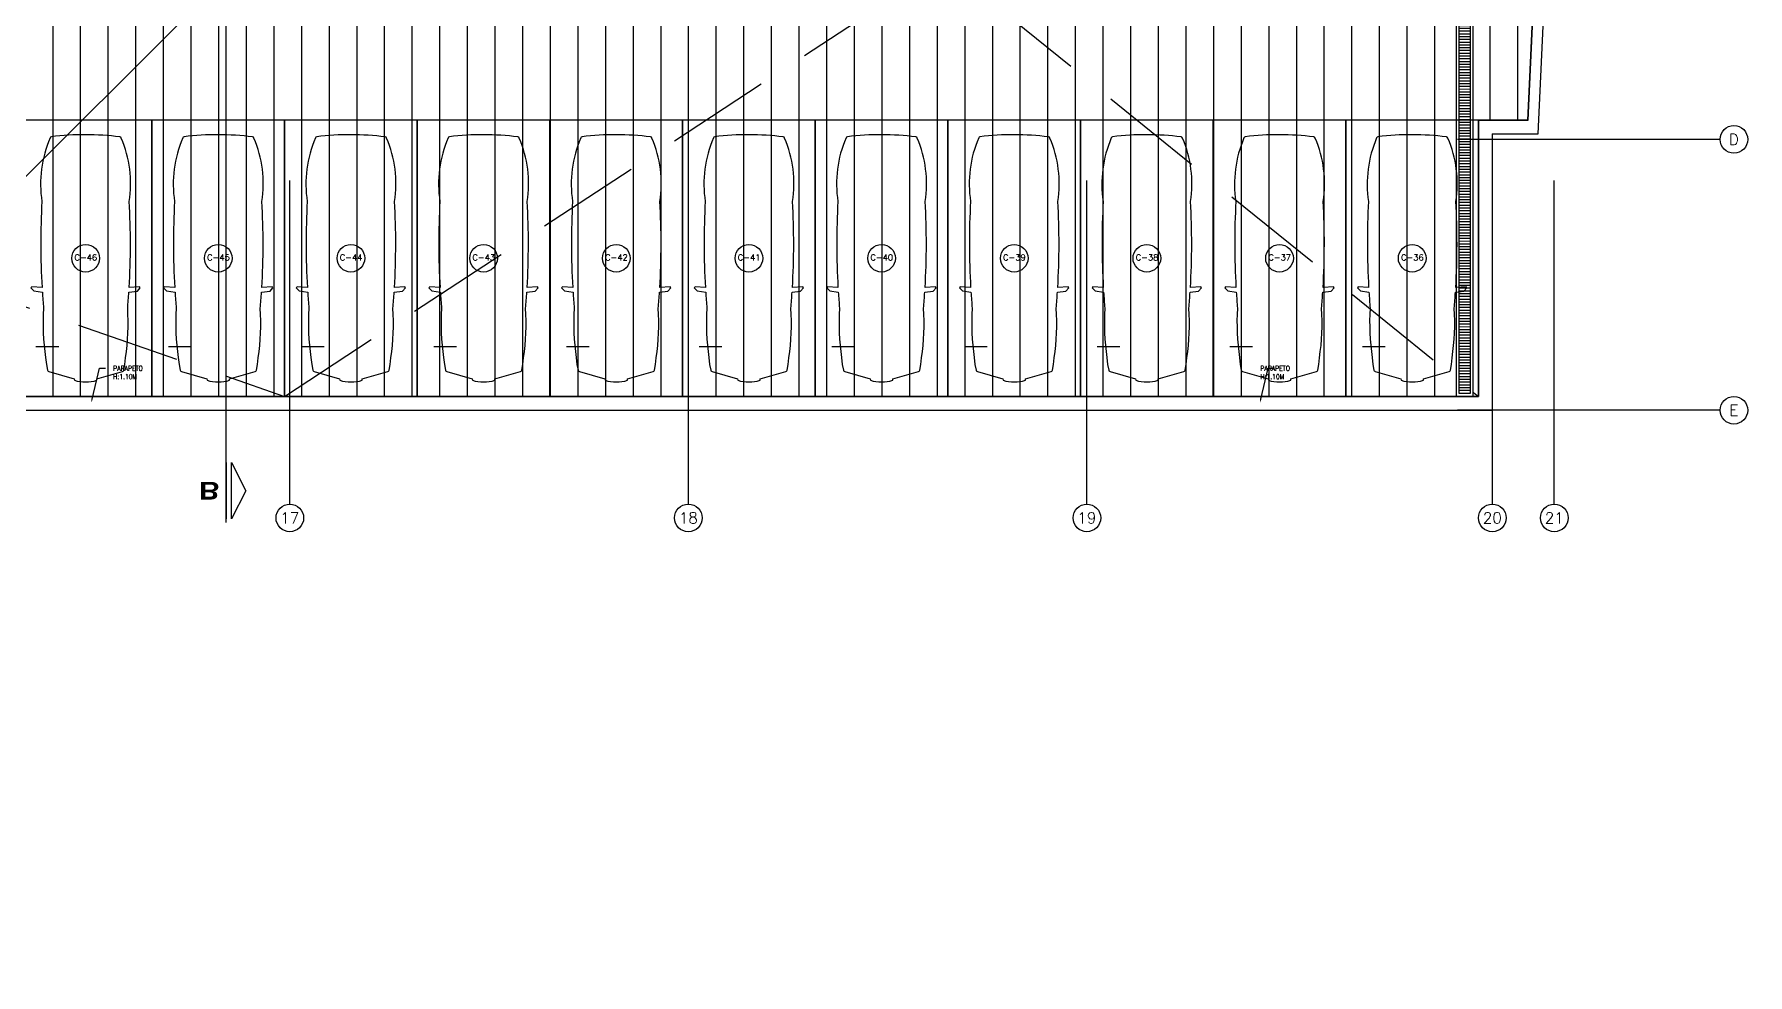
# Model space of a CAD drawing. Extents: x 226317 to 226469, y 8188101 to 8188260.
# Drawn here: x 226437.58 to 226468.58, y 8188101.45 to 8188118.46 of the extents above; entities that cross this region are included whole.
import ezdxf
from ezdxf import colors
from ezdxf.entities.mleader import LeaderData, LeaderLine
from ezdxf.enums import TextEntityAlignment as Align
from ezdxf.math import Vec2, Vec3

# ---------------------------------------------------------------- set-up
doc = ezdxf.new("R2010")
doc.units = 0
doc.header["$LTSCALE"] = 15
for name, pattern in [('CENTER', [2, 1.25, -0.25, 0.25, -0.25]), ('HIDDEN2', [0.1875, 0.125, -0.0625]), ('PHANTOM', [2.5, 1.25, -0.25, 0.25, -0.25, 0.25, -0.25]), ('PHANTOM2', [1.25, 0.625, -0.125, 0.125, -0.125, 0.125, -0.125])]:
    doc.linetypes.add(name, pattern=pattern)
doc.layers.get('0').update_dxf_attribs({"color": 250})
for name, color, linetype in [('A-EJES', 250, 'PHANTOM'), ('A-HATCH', 250, 'Continuous'), ('A-LINEAS', 250, 'Continuous'), ('A-MOBILIARIO', 250, 'Continuous'), ('A-MURO BAJO', 250, 'Continuous'), ('A-NUMERO ESTAC', 250, 'Continuous'), ('A-PROYECCIONES', 250, 'HIDDEN2'), ('A-TEXTO-INDICACIONES', 250, 'Continuous'), ('A_50_CortesElev', 250, 'CENTER'), ('DLP_MURO BAJO', 250, 'Continuous')]:
    doc.layers.add(name, color=color, linetype=linetype)
doc.styles.add('R160-75', font='ariblk.ttf', dxfattribs={"height": 0.6})
doc.styles.add('ROMANS', font='romans.shx', dxfattribs={"width": 0.8})
doc.styles.add('TXT_COTAS', font='romans.shx', dxfattribs={"width": 0.8})

# ---------------------------------------------------------------- blocks, each defined once
blk = doc.blocks.new('*U78')
at = {"ltscale": 0.5}
blk.add_line((2.1, 4.097), (1.687, 4.097), dxfattribs=at)
blk.add_lwpolyline([(0, 0), (2.4, 0), (2.4, 5), (0, 5)], close=True, dxfattribs=at)
blk.add_lwpolyline([(1.988, 3.029), (2.175, 3.018), (2.189, 3.033), (2.136, 3.092), (1.982, 3.115, 0.005253), (1.961, 3.403, 0.053235), (1.923, 4.298), (1.91, 4.424), (1.891, 4.525), (1.886, 4.535, 0.218656), (1.867, 4.551), (1.406, 4.68), (1.402, 4.708, 0.091554), (1.2, 4.734, 0.09162), (0.998, 4.709), (0.994, 4.682), (0.533, 4.552, 0.218656), (0.514, 4.536), (0.509, 4.527), (0.49, 4.425), (0.477, 4.3, 0.053235), (0.439, 3.404, 0.005253), (0.418, 3.116), (0.264, 3.093), (0.211, 3.034), (0.225, 3.019), (0.412, 3.03, 0.028265), (0.41, 1.476, 0.139924), (0.555, 0.325, 0.272148), (0.579, 0.306, 0.035353), (1.2, 0.266, 0.045639), (1.819, 0.305, 0.272148), (1.843, 0.324, 0.139889), (1.99, 1.475, 0.028265)], format="xyb", close=True, dxfattribs=at)
blk = doc.blocks.new('EJES 1P')
at = {"layer": 'A-EJES', "linetype": 'PHANTOM2'}
for points in [[(121.013, -11.55), (116.257, -11.55)], [(95.134, -18.151), (95.134, -12.292)], [(102.344, -18.151), (102.344, -12.292)], [(109.554, -18.151), (109.554, -12.292)], [(116.89, -18.151), (116.89, -12.292)], [(118.01, -18.151), (118.01, -12.292)], [(121.013, -16.45), (116.257, -16.45)]]:
    blk.add_lwpolyline(points, dxfattribs=at)
at = {"layer": 'A-EJES', "linetype": 'Continuous'}
for centre in [(121.26, -11.55), (121.26, -16.45), (95.134, -18.398), (102.344, -18.398), (109.554, -18.398), (116.89, -18.398), (118.01, -18.398)]:
    blk.add_circle(centre, 0.25, dxfattribs=at)
at = {"layer": 'A-EJES', "linetype": 'Continuous', "style": 'ROMANS'}
for s, p in [('D', (121.26, -11.55)), ('E', (121.26, -16.45)), ('17', (95.134, -18.398)), ('18', (102.344, -18.398)), ('19', (109.554, -18.398)), ('20', (116.89, -18.398)), ('21', (118.01, -18.398))]:
    blk.add_text(s, height=0.2, dxfattribs=at).set_placement(p, align=Align.MIDDLE_CENTER)
blk = doc.blocks.new('*U69')
blk.add_line((-3, -5.08), (-3, 5.08))
blk.add_lwpolyline([(-4.02, 5.08), (-4.02, -5.08), (-6.56, 0)], close=True)
at = {"linetype": 'Continuous', "style": 'R160-75'}
blk.add_attdef('A', text='', height=0.3, dxfattribs=at).set_placement((0, 0), align=Align.MIDDLE_CENTER)
blk = doc.blocks.new('Cortes-Elev.')
at = {"layer": 'A_50_CortesElev', "linetype": 'CENTER', "ltscale": 0.5}
blk.add_lwpolyline([(78.185, 16.576), (78.185, 37.239)], dxfattribs=at)
ref = blk.add_blockref('*U69', (77.885, 17.148), dxfattribs=dict(at, xscale=0.1000000000000001, yscale=0.1000000000000001, zscale=-0.1000000000000001, rotation=180))
ref.add_attrib('A', 'B', dxfattribs={"layer": '0', "linetype": 'Continuous', "extrusion": (0, 0, -1), "height": 0.32, "rotation": 180, "style": 'R160-75'}).set_placement((-77.885, 17.148), align=Align.MIDDLE)
blk = doc.blocks.new('EJE')
at = {"linetype": 'Continuous'}
blk.add_circle((0, 0), 0.5, dxfattribs=at)
at = {"layer": 'A-TEXTO-INDICACIONES', "style": 'ROMANS'}
blk.add_attdef('EJE', text='', height=0.22, rotation=0, dxfattribs=at).set_placement((0.007, 0.028), align=Align.MIDDLE_CENTER)

msp = doc.modelspace()

# ---------------------------------------------------------------- hatches: boundary and pattern name
h = msp.add_hatch()
h.set_pattern_fill('_USER', color=8, scale=0.05, angle=-180, pattern_type=0)
h.set_pattern_definition([(180, (452900.865346, 16376262.32136), (-2e-17, -0.05), [])])
h.paths.add_polyline_path([(226463.5571, 8188111.9597), (226463.3571, 8188111.9597), (226463.3571, 8188122.8599), (226463.5571, 8188122.8599)])
at = {"layer": 'A-HATCH'}
h = msp.add_hatch(dxfattribs=at)
h.set_pattern_fill('_USER', color=8, scale=0.5, angle=90, pattern_type=0)
h.set_pattern_definition([(90, (226435.4171, 8188119.9623), (-0.5, 3e-17), [])])
edge = h.paths.add_edge_path()
edge.add_line((226463.7071, 8188116.9097), (226463.7071, 8188111.9097))
edge.add_line((226463.7071, 8188111.9097), (226435.5171, 8188111.9096))
edge.add_line((226435.5171, 8188111.9096), (226435.5171, 8188127.9096))
edge.add_line((226435.5171, 8188127.9096), (226439.9921, 8188127.9097))
edge.add_line((226439.9921, 8188127.9097), (226439.9921, 8188122.9097))
edge.add_line((226439.9921, 8188122.9097), (226441.9421, 8188122.9097))
edge.add_line((226441.9421, 8188122.9097), (226441.9421, 8188122.8097))
edge.add_line((226441.9421, 8188122.8097), (226443.9421, 8188122.8097))
edge.add_line((226443.9421, 8188122.8097), (226443.9421, 8188127.9097))
edge.add_line((226443.9421, 8188127.9097), (226447.0656, 8188127.9097))
edge.add_arc((226455.3778, 8188122.9099), 9.7, 148.97329, 180.00151)
edge.add_line((226445.6778, 8188122.9097), (226452.0778, 8188122.9099))
edge.add_arc((226455.3778, 8188122.9099), 3.3, 53.31649, 180.00107, ccw=False)
edge.add_line((226457.3492, 8188125.5563), (226457.3492, 8188122.91))
edge.add_line((226457.3492, 8188122.91), (226464.8782, 8188122.9101))
edge.add_line((226464.8782, 8188122.9101), (226464.5974, 8188116.9097))
edge.add_line((226464.5974, 8188116.9097), (226463.7071, 8188116.9097))
h.paths.add_polyline_path([(226463.6071, 8188111.9097), (226463.3071, 8188111.9097), (226463.3071, 8188122.91), (226463.6071, 8188122.91)], flags=16)

# ---------------------------------------------------------------- linework, layer by layer
at = {"color": 8}
for points in [[(226463.6071, 8188111.9097), (226463.3071, 8188111.9097), (226463.3071, 8188122.91), (226463.6071, 8188122.91)], [(226463.5571, 8188111.9597), (226463.3571, 8188111.9597), (226463.3571, 8188122.8599), (226463.5571, 8188122.8599)]]:
    msp.add_lwpolyline(points, close=True, dxfattribs=at)
at = {"layer": 'A-LINEAS', "color": 8}
msp.add_lwpolyline([(226463.7071, 8188116.9097), (226463.7071, 8188111.9097), (226435.5171, 8188111.9096), (226435.5171, 8188127.9096), (226439.9921, 8188127.9097), (226439.9921, 8188122.9097), (226441.9421, 8188122.9097), (226441.9421, 8188122.8097), (226443.9421, 8188122.8097), (226443.9421, 8188127.9097), (226447.0656, 8188127.9097, 0.1362194), (226445.6778, 8188122.9097), (226452.0778, 8188122.9099, -0.6169171), (226457.3492, 8188125.5563), (226457.3492, 8188122.91), (226464.8782, 8188122.9101), (226464.5974, 8188116.9097)], format="xyb", close=True, dxfattribs=at)
at = {"layer": 'A-MURO BAJO', "color": 8}
for p, q in [((226464.5974, 8188116.9096), (226464.8775, 8188122.91)), ((226464.7859, 8188116.6596), (226465.0778, 8188122.91)), ((226463.7071, 8188116.9096), (226464.6033, 8188116.9096)), ((226463.9571, 8188116.6596), (226464.7859, 8188116.6596)), ((226463.9571, 8188116.6596), (226463.9571, 8188111.6596))]:
    msp.add_line(p, q, dxfattribs=at)
at = {"layer": 'A-MURO BAJO'}
for points in [[(226330.6266, 8188118.3465), (226332.2138, 8188111.6596), (226463.9571, 8188111.6596)], [(226348.3928, 8188111.9096), (226463.7071, 8188111.9096), (226463.7071, 8188116.9096)]]:
    msp.add_lwpolyline(points, dxfattribs=at)
at = {"layer": 'A-PROYECCIONES'}
msp.add_line((226395.8521, 8188127.9096), (226442.1071, 8188111.9096), dxfattribs=at)
at = {"layer": 'A-PROYECCIONES', "color": 8}
for p, q in [((226443.9421, 8188127.9096), (226463.7071, 8188111.9096)), ((226442.1071, 8188111.9096), (226464.2123, 8188126.4029))]:
    msp.add_line(p, q, dxfattribs=at)
at = {"layer": 'A_50_CortesElev', "color": 8}
msp.add_lwpolyline([(226444.1932, 8188122.6596), (226422.9799, 8188101.4464)], dxfattribs=at)

# ---------------------------------------------------------------- block references
msp.add_blockref('EJES 1P', (226347.0678, 8188128.1096))
at = {"layer": 'A-MOBILIARIO', "color": 8, "rotation": 180}
for p in [(226439.7071, 8188116.9096), (226442.1071, 8188116.9096), (226444.5071, 8188116.9096), (226446.9071, 8188116.9096), (226449.3071, 8188116.9096), (226451.7071, 8188116.9096), (226454.1071, 8188116.9096), (226456.5071, 8188116.9096), (226458.9071, 8188116.9096), (226461.3071, 8188116.9096), (226463.7071, 8188116.9096)]:
    msp.add_blockref('*U78', p, dxfattribs=at)
at = {"layer": 'A-NUMERO ESTAC', "color": 8, "xscale": 0.5, "yscale": 0.5, "zscale": 0.5}
for p, values in [((226438.5071, 8188114.4097), {'EJE': 'C-46'}), ((226440.9071, 8188114.4097), {'EJE': 'C-45'}), ((226443.3071, 8188114.4097), {'EJE': 'C-44'}), ((226445.7071, 8188114.4097), {'EJE': 'C-43'}), ((226448.1071, 8188114.4097), {'EJE': 'C-42'}), ((226450.5071, 8188114.4097), {'EJE': 'C-41'}), ((226452.9071, 8188114.4097), {'EJE': 'C-40'}), ((226455.3071, 8188114.4097), {'EJE': 'C-39'}), ((226457.7071, 8188114.4097), {'EJE': 'C-38'}), ((226460.1071, 8188114.4097), {'EJE': 'C-37'}), ((226462.5071, 8188114.4097), {'EJE': 'C-36'})]:
    msp.add_blockref('EJE', p, dxfattribs=at).add_auto_attribs(values)
at = {"layer": 'A_50_CortesElev'}
msp.add_blockref('Cortes-Elev.', (226362.8621, 8188093.0552), dxfattribs=at)
at = {"layer": 'DLP_MURO BAJO'}
msp.add_blockref('EJES 1P', (226347.0678, 8188128.1096), dxfattribs=at)

# ---------------------------------------------------------------- leaders
at = {"layer": 'A-TEXTO-INDICACIONES', "color": 8}
ml = msp.add_multileader_mtext('Standard', dxfattribs=at)
ml.set_content('\\pxsm1,ql,t16;PARAPETO\\PH:1.10M', color=8, style='TXT_COTAS')
ml.set_leader_properties(color=256)
ml.build(insert=Vec2(0, 0))
ml.multileader.update_dxf_attribs({"dogleg_length": 0.1105, "arrow_head_size": 0.07})
ctx = ml.context
ctx.base_point, ctx.char_height, ctx.arrow_head_size, ctx.landing_gap_size, ctx.plane_origin = Vec3(226438.8691, 8188112.4182), 0.09, 0.07, 0.05, Vec3(226438.6053, 8188111.978)
ctx.text_align_type = 2
notes = []
notes.append((ctx, [(0, (1, 1, 0), (226438.7586, 8188112.4182), (1, 0), 0.1105, [(0, [(226438.6078, 8188111.7918)], 0, [])])]))
ctx.mtext.insert, ctx.mtext.width, ctx.mtext.defined_height, ctx.mtext.alignment, ctx.mtext.flow_direction = Vec3(226439.4299, 8188112.4632), 0.423876, 0.4369, 3, 5
ml = msp.add_multileader_mtext('Standard', dxfattribs=at)
ml.set_content('\\pxsm1,ql,t16;PARAPETO\\PH:1.10M', color=8, style='TXT_COTAS')
ml.set_leader_properties(color=256)
ml.build(insert=Vec2(0, 0))
ml.multileader.update_dxf_attribs({"dogleg_length": 0.1105, "arrow_head_size": 0.07})
ctx = ml.context
ctx.base_point, ctx.char_height, ctx.arrow_head_size, ctx.landing_gap_size, ctx.plane_origin = Vec3(226460.013, 8188112.4182), 0.09, 0.07, 0.05, Vec3(226459.7493, 8188111.978)
ctx.text_align_type = 2
notes.append((ctx, [(0, (1, 1, 0), (226459.9025, 8188112.4182), (1, 0), 0.1105, [(0, [(226459.7517, 8188111.7918)], 0, [])])]))
ctx.mtext.insert, ctx.mtext.width, ctx.mtext.defined_height, ctx.mtext.alignment, ctx.mtext.flow_direction = Vec3(226460.5739, 8188112.4632), 0.813017, 0.4369, 3, 5
for ctx, leaders in notes:
    for number, flags, end, landing, length, lines in leaders:
        leader = LeaderData()
        leader.index, (leader.has_last_leader_line, leader.has_dogleg_vector, leader.attachment_direction) = number, flags
        leader.last_leader_point, leader.dogleg_vector, leader.dogleg_length = Vec3(end), Vec3(landing), length
        for number, points, colour, breaks in lines:
            line = LeaderLine()
            line.index, line.vertices, line.color, line.breaks = number, Vec3.list(points), colors.encode_raw_color(colour), breaks
            leader.lines.append(line)
        ctx.leaders.append(leader)

doc.saveas('drawing.dxf')
